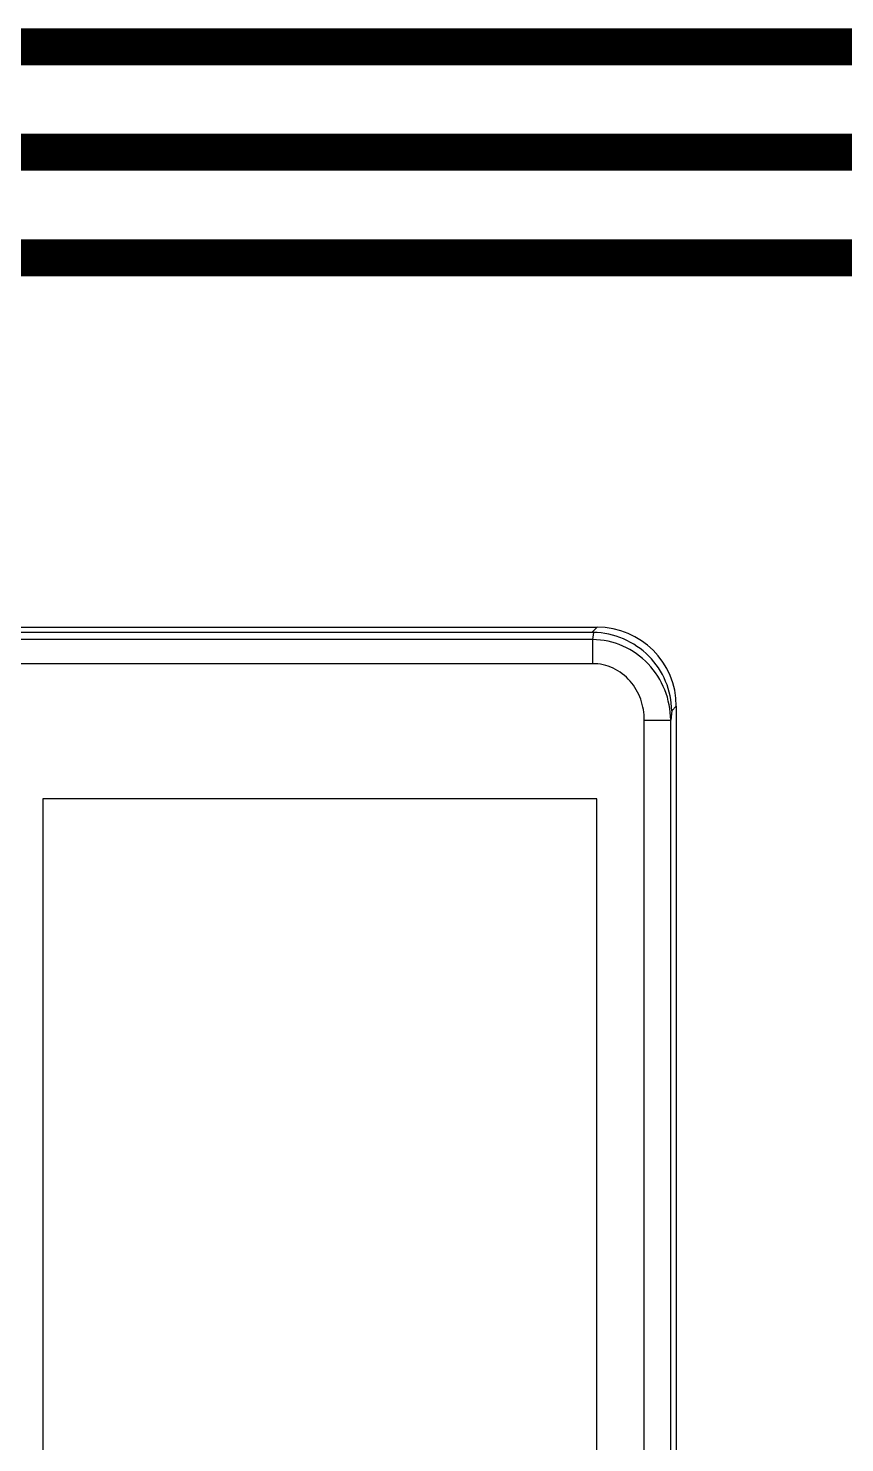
# Model space of a CAD drawing. Header units: millimetres. Extents: x 7299 to 8631, y -553 to 367.
# Drawn here: x 7964.5 to 7995.4, y 79.1 to 132.7 of the extents above; entities that cross this region are included whole.
import ezdxf

# ---------------------------------------------------------------- set-up
doc = ezdxf.new("R2010")
doc.units = ezdxf.units.MM
doc.layers.get('0').update_dxf_attribs({"linetype": 'CONTINUOUS'})

msp = doc.modelspace()

# ---------------------------------------------------------------- linework, layer by layer
at = {"color": 7, "linetype": 'Continuous'}
for p, q in [((7954.544, 109.995), (7986.027, 109.995)), ((7985.828, 109.796), (7986.027, 109.995)), ((7985.828, 109.796), (7954.344, 109.796)), ((7985.852, 109.526), (7954.694, 109.526)), ((7985.884, 109.795), (7985.852, 109.526)), ((7985.852, 109.526), (7985.852, 108.612)), ((7985.852, 108.612), (7954.695, 108.612)), ((7988.853, 106.829), (7988.811, 106.47)), ((7988.853, 106.829), (7989.023, 106.999)), ((7989.023, 106.999), (7989.023, 34.991)), ((7987.812, 106.47), (7988.811, 106.47)), ((7987.812, 35.521), (7987.812, 106.47)), ((7988.811, 35.521), (7988.811, 106.47)), ((7986.009, 103.495), (7965.009, 103.495)), ((7965.009, 103.495), (7965.009, 38.495)), ((7986.009, 38.495), (7986.009, 103.495))]:
    msp.add_line(p, q, dxfattribs=at)
for points in [[(7751.009, 131.995, 1.4, 1.4, 0), (8177.009, 131.995, 1.4, 1.4, 0)], [(7751.009, 127.995, 1.4, 1.4, 0), (8177.009, 127.995, 1.4, 1.4, 0)], [(7751.009, 123.995, 1.4, 1.4, 0), (8177.009, 123.995, 1.4, 1.4, 0)]]:
    msp.add_lwpolyline(points, format="xyseb")
for centre, major_axis, ratio, start_param, end_param in [((7986.019, 106.991), (2.127, 2.127), 0.997265, -0.784029, 0.784029), ((7985.419, 106.391), (1.457, 3.18), 0.836259, 0.347356, 0.365906)]:
    msp.add_ellipse(centre, major_axis=major_axis, ratio=ratio, start_param=start_param, end_param=end_param, dxfattribs=at)
for points, knots in [([(7988.811, 106.47), (7988.808, 106.859), (7988.658, 107.645), (7988.017, 108.658), (7987.035, 109.355), (7986.244, 109.523), (7985.852, 109.526)], [0, 0, 0, 0, 0.24917, 0.498853, 0.749216, 1, 1, 1, 1]), ([(7988.853, 106.829), (7988.848, 107.208), (7988.688, 107.976), (7988.031, 108.951), (7987.051, 109.618), (7986.272, 109.787), (7985.884, 109.795)], [0, 0, 0, 0, 0.246643, 0.495762, 0.747358, 1, 1, 1, 1]), ([(7987.812, 106.47), (7987.812, 106.737), (7987.721, 107.277), (7987.312, 107.987), (7986.66, 108.491), (7986.119, 108.612), (7985.852, 108.612)], [0, 0, 0, 0, 0.250326, 0.50044, 0.750303, 1, 1, 1, 1])]:
    msp.add_open_spline(points, degree=3, knots=knots, dxfattribs=at)

doc.saveas('drawing.dxf')
